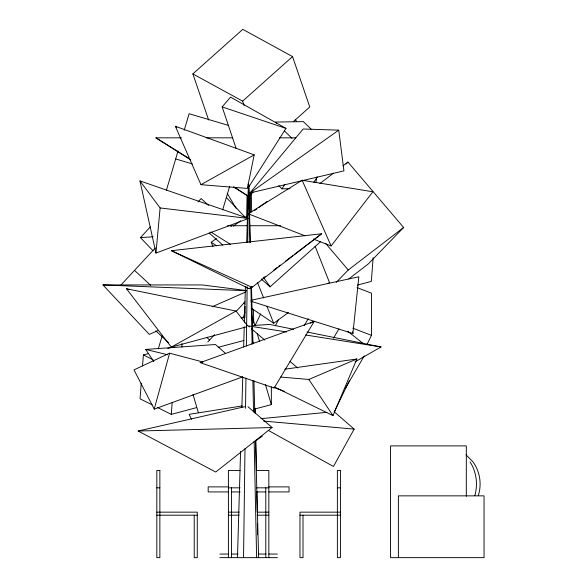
<?xml version="1.0" encoding="UTF-8"?>
<svg xmlns="http://www.w3.org/2000/svg" width="587" height="587" viewBox="0 0 587 587"><rect width="100%" height="100%" fill="white"/><g stroke="black" fill="none" stroke-linecap="round" stroke-linejoin="round"><path stroke-width="0.88" d="M248.477 204.056L248.565 184.817M247.501 216.581L247.758 195.5M243.546 557.65L244.999 448.637M245.535 408.332L245.938 378.101M246.364 346.044L247.156 286.5M247.736 242.526L248.506 184.817M244.867 317.435L245.065 306.436M246.672 216.581L247.054 195.5M237.471 557.65L240.582 451.388M241.866 407.415L242.754 377.192M243.642 346.961L244.229 326.805M244.361 322.226L245.41 286.5M246.694 242.526L248.389 184.817M141.232 383.267L140.051 398.8L152.062 404.795M142.546 365.899L143.375 354.93L148.599 353.535M196.513 407.627L171.279 414.385L172.182 402.506M373.134 257.62L371.329 281.378L357.41 285.106M155.973 253.063L160.112 207.945L139.955 180.906L248.484 218.474L155.973 253.063L139.955 180.906M250.987 301.234L352.904 333.541L358.848 276.77L251.031 300.302M315.887 182.498L316.789 177.127M254.215 154.858L247.347 188.42L200.959 184.678L175.366 126.286L254.215 154.858L200.959 184.678M242.747 376.847L154.234 409.132L169.614 353.183L202.64 361.93M166.392 190.269L178.015 151.116M184.208 130.248L189.117 113.724L228.629 125.449M158.307 348.861L162.159 335.881M222.686 209.823L229.656 186.343M243.128 318.117L244.948 311.99M274.613 387.06L332.976 415.625L356.881 358.987L284.746 369.238M255.14 325.323L260.723 313.84M275.472 325.675L278.267 319.937M334.766 410.797L349.514 380.449M367.051 344.364L371.439 335.346L371.439 293.162L357.021 287.615M334.069 411.641L354.144 429.104L333.46 466.482L268.281 430.366M304.161 325.719L308.248 318.704M333.504 338.2L338.948 328.845M345.251 388.55L364.292 355.81M314.25 321.346L274.136 388.051L200.152 362.649L314.25 321.346L310.134 323.298M278.759 185.683L281.973 188.823L284.864 184.252M313.898 182.293L317.266 176.966M248.125 184.01L248.998 186.615L285.964 128.384L230.552 97.119L222.15 106.9L236.157 148.489M313.348 239.063L331.112 245.96L372.877 191.773L302.136 180.246L248.228 213.785L304.895 235.783M249.974 192.947L303.163 128.993L338.743 130.167L343.923 170.876L249.974 192.947L338.743 130.167M153.097 250.862L140.476 237.618L150.272 226.898M233.391 186.842L248.888 196.645L253.202 191.964M120.973 284.974L155.291 247.978M198.017 201.899L201.136 198.545L208.51 205.384M207.769 341.994L214.593 334.634M235.981 311.572L245.095 301.747M346.051 164.015L347.944 162.063L403.629 227.507L368.232 263.996L348.817 278.891M336.248 282.376L348.26 269.991L403.629 227.507M261.186 278.942L270.086 286.808L320.649 241.602M208.634 120.019L192.859 73.896L242.783 29.35L292.546 56.587L309.782 106.981L293.368 121.626M244.082 105.403L242.622 101.133L292.546 56.587M247.963 406.718L272.089 427.527L215.722 472.029L138.158 431.027L244.632 406.732M319.9 183.577L333.563 173.099M342.911 165.923L347.944 162.063M252.072 287.307L321.647 233.765L171.411 250.7L249.145 288.716L252.072 287.307L171.411 250.7M249.145 288.716L252.043 286.515M262.917 278.275L265.097 276.624M273.799 270.035L277.424 267.283M278.869 266.182L280.322 265.089M285.399 261.237L292.649 255.741M294.102 254.648L321.647 233.765M212.927 246.467L211.247 242.248L216.39 238.491M233.266 226.156L240.611 220.793M245.014 217.572L247.949 215.429M254.553 210.601L256.754 208.994M258.955 207.38L267.034 201.48M251.163 308.087L273.703 323.261L288.378 312.533M328.016 283.572L329.483 282.501L315.058 246.188M254.956 441.351L262.411 436.082M355.076 361.834L381.036 346.961L307.001 332.007M236.011 311.037L126.491 288.767L171.316 347.115L236.011 311.037L247.553 325.712M169.614 353.183L133.997 369.891L154.234 409.132M158.387 330.4L149.303 334.399L102.952 284.937L202.266 284.937L245.762 290.462M212.076 306.788L245.946 291.886M280.579 377.059L308.835 379.451L356.881 358.987M171.316 347.115L246.357 326.886M167.735 348.407L172.086 347.24M241.169 318.037L244.713 317.097M218.173 347.313L243.825 340.511M254.538 409.073L271.341 404.619L271.341 386.782M200.152 362.649L202.838 362.091M242.211 405.911L189.139 414.334L191.494 419.257M260.936 418.67L326.849 412.338M153.787 361.563L145.686 349.441L215.488 344.518L225.599 353.469M140.476 237.618L153.09 236.766M252.491 325.55L269.543 324.435L293.625 329.3M138.158 431.027L272.089 427.527M281.973 188.823L290.125 188.691M190.782 159.884L155.915 137.828L181.522 137.828M206.206 137.828L232.723 137.828M279.353 137.828L295.819 137.828M227.492 225.724L247.663 225.724M249.497 225.724L280.659 225.724M240.083 470.466L228.402 470.466L228.402 557.65M256.262 470.466L268.839 470.466L268.839 557.65M228.504 486.88L208.18 486.88L208.18 491.935L228.504 491.935M268.736 486.88L289.061 486.88L289.061 491.935L268.736 491.935M156.824 487.826L159.862 487.826M228.402 487.826L240.083 487.826M256.262 487.826L268.839 487.826M337.378 487.826L340.416 487.826M231.726 491.935L240.127 491.935M257.113 491.935L265.515 491.935M156.824 512.158L197.269 512.158L197.269 557.65L194.231 557.65L194.231 515.188M228.402 512.158L239.188 512.158M257.157 512.158L268.839 512.158M340.416 512.158L299.972 512.158L299.972 557.65L303.009 557.65L303.009 515.188M156.824 515.188L197.269 515.188M228.402 515.188L239.188 515.188M257.157 515.188L268.839 515.188M299.972 515.188L340.416 515.188M219.861 554.055L228.336 554.055M231.322 554.055L238.006 554.055M258.603 554.055L265.918 554.055M268.905 554.055L277.38 554.055M219.861 557.65L277.38 557.65M102.952 284.937L246.606 290.726M263.673 421.084L354.144 429.104M160.112 207.945L248.484 218.474M286.654 331.978L248 325.844L249.402 327.025M305.534 334.972L381.036 346.961M145.686 349.441L167.611 354.717M175.689 158.967L192.367 163.912M126.491 288.767L129.096 289.574M222.15 106.9L285.964 128.384M352.78 328.162L371.439 335.346M273.703 387.303L284.732 391.544M143.375 354.93L152.987 359.728M157.668 407.591L171.279 414.385M192.859 73.896L242.622 101.133M155.915 137.828L189.043 158.49M210.821 231.982L230.632 244.493M234.396 187.114L248.888 196.645M211.247 242.248L216.508 245.784M243.656 303.031L245.153 304.044M347.775 331.303L363.214 343.556M251.5 328.808L264.781 340.064M289.956 361.401L297.646 367.924M175.366 126.286L176.746 127.482M209.133 232.98L222.825 245.08M229.957 225.283L231.3 226.523M134.526 270.365L150.617 285.289M206.932 337.518L209.61 340.005M155.768 330.826L168.506 342.639M172.534 346.374L173.869 347.614M311.103 129.147L303.376 121.619L275.31 122.067L276.594 123.321M284.321 130.842L292.04 138.371M466.005 454.778L472.983 461.844A37.737 37.274 90 0 1 478.28 495.685M226.362 197.511L245.293 217.381M325.748 243.539L348.26 269.991M263.82 277.878L270.086 286.808M308.835 379.451L332.976 415.625M295.261 119.337L296.67 121.692M227.22 193.402L236.128 208.304M302.136 180.246L331.112 245.96M257.598 282.729L263.636 297.932M266.99 306.37L273.703 323.261M252.043 316.092L254.875 325.675M257.194 333.511L259.505 341.355M252.814 341.891L253.335 343.63M265.427 384.58L271.341 404.619M192.976 394.398L198.377 412.698M352.493 331.78L352.904 333.541M248.631 184.824L248.998 186.615M248.793 184.817L250.311 242.526M251.493 287.417L252.968 343.292M253.951 380.853L254.795 412.918M255.521 440.397L258.61 557.65M248.756 184.817L249.974 242.526M250.92 287.417L252.117 344.209M252.887 380.853L253.547 412.001M254.164 441.314L256.614 557.65M251.317 193.666L251.654 212.002M253.445 309.188L253.701 322.938M255.272 408.207L255.374 413.703M255.866 440.294L256.424 470.547M256.812 491.635L257.179 511.805M257.399 523.729L257.605 534.728M250.392 193.666L250.598 212.92M251.596 308.27L251.625 311.022M466.313 496.272L466.313 445.893L390.531 445.893L390.531 557.65L484.048 557.65L484.048 495.854L398.39 495.854L398.39 557.65M265.808 487.826L265.808 557.65M231.432 487.826L231.432 557.65M181.911 343.556L181.911 347.122M470.033 461.844A37.737 33.62 90 0 1 474.81 495.685M159.862 470.466L156.824 470.466L156.824 557.65L159.862 557.65L159.862 470.466M340.416 470.466L337.378 470.466L337.378 557.65L340.416 557.65L340.416 470.466"/></g></svg>
